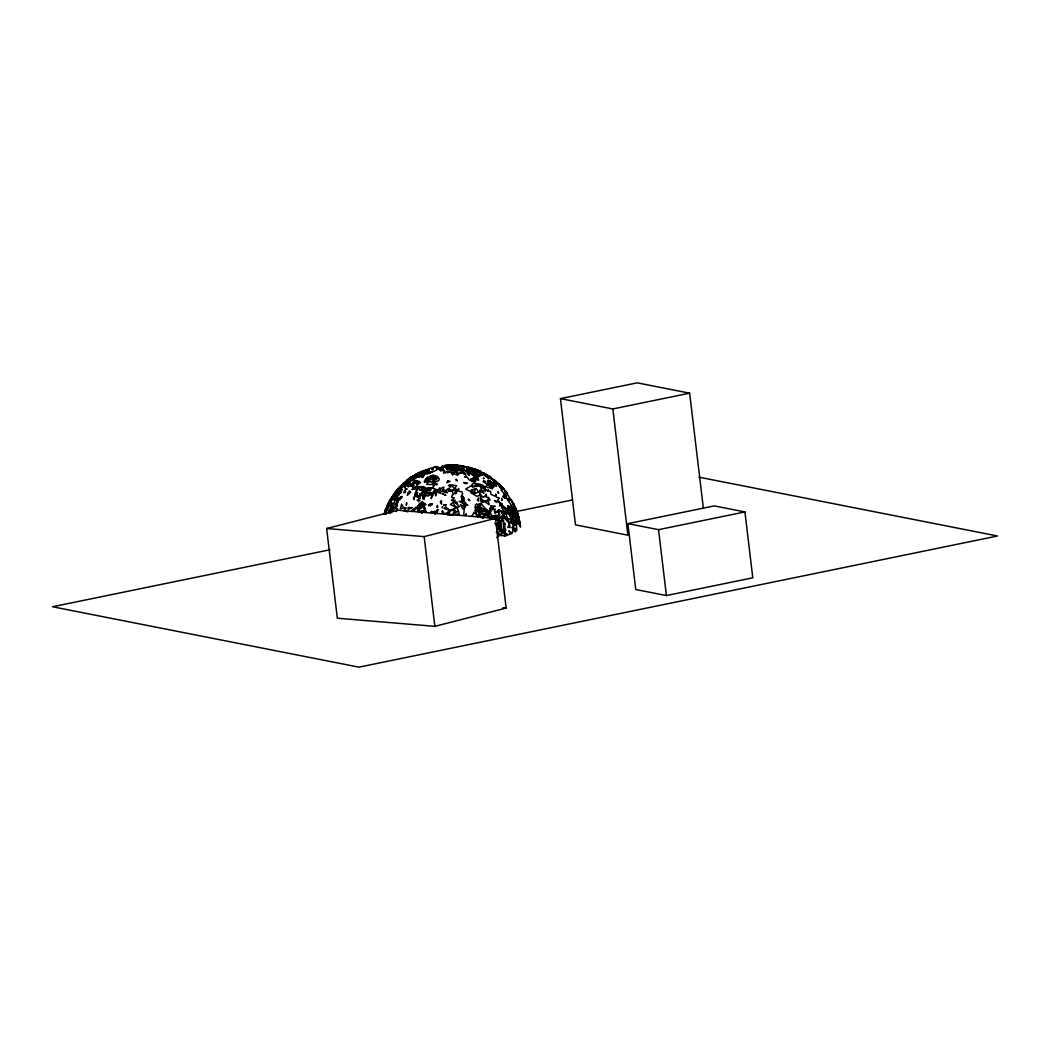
<?xml version="1.0" encoding="UTF-8"?>
<svg xmlns="http://www.w3.org/2000/svg" width="1050" height="1050" viewBox="0 0 1050 1050"><rect width="100%" height="100%" fill="white"/><g stroke="black" fill="none" stroke-linecap="round" stroke-linejoin="round"><path stroke-width="1.5" d="M497.621 526.391L496.322 525.604L498.881 525.774L497.542 529.095L501.322 527.94L500.929 529.069L502.386 529.148L503.147 531.549L501.034 535.553L502.031 530.289L498.881 525.774L497.621 526.391L496.899 524.829L498.173 521.522L501.296 521.404L501.506 518.582L502.753 520.957L502.976 518.543L499.393 517.571L498.12 520.17L499.327 523.845L497.608 525.171L497.542 529.095L499.616 530.381L500.561 528.032L499.931 523.871L503.147 517.492L507.452 520.551L509.381 523.806L510.103 527.494L507.833 527.441L510.562 521.889L508.607 522.769L508.462 518.582L511.298 519.199L510.969 521.574L511.087 519.422L511.494 520.839L512.361 518.018L513.253 524.226L512.164 523.491L512.295 522.06L511.468 522.808L513.188 522.401L514.277 519.75L516.337 524.147L516.823 530.197L515.169 531.917L512.977 529.62L512.242 527.664L513.03 526.837L513.542 530.329L513.896 529.397L512.242 527.664L513.909 523.372L513.371 524.501L515.524 525.315L514.277 524.134L512.072 533.439L505.129 535.881L501.034 535.553L497.293 531.221L496.23 532.481M418.792 497.214L418.464 495.849M420.486 493.697L420.302 496.086L421.024 495.587L420.486 493.697L419.567 493.854M426.09 511.98L423.57 511.573L425.276 509.381L425.88 511.087L422.008 510.773L418.504 512.387M430.238 506.126L430.539 503.685L428.413 505.851M416.653 487.515L416.994 484.956L419.606 481.399L415.551 480.795L412.808 483.066L413.241 483.761L420.407 482.633L417.624 484.746L417.821 483.958M486.636 474.836L491.242 477.606L488.027 475.624M414.632 476.306L425.381 470.374L426.379 470.492L421.339 472.526L426.943 470.282L422.638 473.694L425.184 473.104L422.415 474.311L428.19 471.135L425.184 473.104L418.005 474.994L419.751 475.427L411.639 479.233L405.707 485.953L401.822 486.701L398.895 489.011L402.714 484.601L401.822 486.701L397.819 489.129L393.488 494.891L400.562 486.36L394.406 494.064L400.208 488.591L398.226 490.206L397.346 492.936L397.766 491.282L407.61 480.677L404.25 483.433L407.649 480.454L399.328 487.384L409.277 478.446L419.423 472.408L416.64 474.18L421.181 472.133L425.25 471.647M421.785 513.358L422.008 510.773L423.57 511.573M384.038 514.303L386.426 507.898L384.038 514.303L384.733 513.253M497.556 534.883L498.251 533.111L499.012 535.959L496.637 537.587M384.851 514.487L385.928 510.786L384.759 513.896M416.548 475.217L416.784 476.831L414.317 479.141L417.611 476.477L419.291 477.396L423.019 472.973L421.523 473.563L419.685 475.046L423.99 474.731L421.693 474.259L423.36 472.329M476.28 512.82L476.976 510.956L475.532 509.578L475.309 505.339L476.595 503.79L478.905 506.1L479.181 508.148L475.151 507.426L478.905 506.1L481.504 503.37L480.27 496.886L484.116 496.913L480.27 495.705L479.496 492.306L480.099 489.956L484.037 493.185L479.968 491.111L485.415 490.783L484.942 489.064L487.436 490.836L488.381 489.667L487.935 491.098L490.56 491.295L490.862 494.222L494.406 495.967L495.495 495.639L495.849 494.012L496.283 497.188L499.485 498.002L497.792 499.748L500.22 503.567L507.413 509.723L507.898 505.614L511.022 508.029L510.221 506.061L512.137 511.416L511.521 514.395L509.67 507.504L507.898 505.614L509.132 510.667L508.266 513.122L507.819 512.256L509.447 508.174L511.166 508.266L514.421 517.086L513.214 517.611L513.135 520.144L510.864 517.466L510.431 518.175M390.206 513.424L392.739 507.623L390.967 507.465L389.274 509.867L388.474 512.964L389.051 512.584M481.123 517.729L483.026 516.863L482.357 517.584L483.066 518.136L484.116 515.458L485.389 515.248L486.294 511.613L485.336 509.276L480.874 508.003L480.585 506.586L478.879 508.134L478.8 515.944L483.026 516.863L484.116 515.458L480.48 512.584L480.861 508.148L485.336 509.276L481.464 511.153L484.509 515.196L485.796 511.166L487.646 510.09L487.148 515.616L488.119 517.453L489.838 516.403L492.371 517.178L493.093 518.595M421.299 508.305L421.956 506.651L426.116 504.473M447.891 490.284L449.033 488.079L450.411 489.969M385.849 512.676L395.273 492.66L393.514 496.86L391.492 499.616L391.702 497.674L389.025 502.884L387.056 508.515L389.077 505.641L386.728 510.261L386.177 514.369M502.845 514.211L503.777 512.492L501.926 513.017M471.896 516.456L474.154 512.033L477.921 517.033L478.236 515.55L476.569 514.854L476.319 511.547L474.876 510.313L479.325 508.279L479.863 510.248L478.774 512.033L480.861 508.148L481.464 511.153L485.796 511.166L485.389 515.248L483.066 518.136M396.165 502.661L397.373 500.627L400.208 499.564L400.142 497.411L401.166 497.293M424.187 491.111L425.46 489.024L427.166 488.617L428.242 490.547L430.539 490.324L431.878 487.804L437.154 489.864L437.863 491.019M455.149 466.659L450.778 466.082L441.197 467.171L443.166 468.733L440.462 469.206L440.226 470.597L444.833 470.728L443.494 473.13L449.663 471.647L447.562 472.841L446.289 471.424L449.663 471.647L452.34 473.917L455.254 471.043L460.018 470.479L460.688 469.402L463.26 469.717M425.696 492.804L428.006 487.646L431.878 487.804L427.757 489.733L423.675 489.576L422.494 490.822M493.211 482.541L491.807 484.417L493.001 486.491L486.714 483.591L487.896 483.473M479.666 511.153L478.459 512.833L480.362 511.481L480.467 509.027L481.359 509.289L479.955 507.242L481.163 503.659L489.877 513.765M428.964 469.809L429.489 469.087L422.113 471.122L412.86 476.398M410.498 478.538L412.046 477.422M427.074 471.03L428.977 470.886M397.071 489.891L395.01 492.45L396.113 491.348M410.917 486.504L411.652 485.586M428.597 470.977L425.421 472.933M392.949 509.933L394.511 508.148L395.548 508.83L397.123 506.074L396.257 505.024L397.176 500.706L402.006 496.361L401.415 498.304L401.467 496.926L398.724 498.212L397.976 502.569L394.839 507.137L392.503 507.347L394.039 504.853L394.826 499.708L401.402 492.083L398.58 493.29L396.834 495.758L398.016 499.262L396.428 500.154L396.113 499.433L394.223 500.049L396.217 495.613L394.984 496.821L395.496 495.311L401.441 488.893L399.105 490.363L398.002 492.66L402.308 489.234L400.05 492.87L399.407 490.166L406.192 482.764L402.229 486.833L402.268 486.137L403.581 485.389L403.856 486.281L407.925 483.118L407.833 484.247L409.618 483.302L410.274 481.688L408.489 482.121L412.191 480.375L414.435 481.373L416.824 480.519L411.639 486.229L411.285 483.998L408.319 486.833M419.081 503.002L421.746 505.024L421.864 502.32L419.37 506.901L419.79 508.056L421.956 506.651L417.966 506.953L420.367 504.158L421.746 505.024L424.423 504.407L423.478 505.929L423.964 508.896L425.027 507.859M423.019 472.973L421.693 474.259L424.042 473.931M390.666 512.229L392.136 509.447L390.075 510.3L391.637 512.584M457.944 469.665L458.85 469.376L453.967 469.311M518.385 522.887L520.577 527.1L518.543 516.469L520.288 524.488L519.842 522.244L520.17 524.226L519.054 522.979L519.356 524.974L515.642 513.555L517.834 516.049L518.582 521.574L517.046 513.988L516.797 515.353L513.726 504.381L511.166 499.8L516.442 511.941L512.558 502.136L514.028 504.551L514.29 505.312L505.496 490.954L494.721 480.204L504.144 489.313L498.763 484.221L501.887 487.2L499.262 485.008L502.688 489.851L500.916 490.074L506.559 496.072L504.866 492.949L505.404 494.773L504 494.812L512.859 507.321L514.579 512.899L513.306 507.741L515.602 510.549L515.34 513.936L517.191 520.419L516.403 516.482L514.303 514.736L517.44 523.53L519.067 524.212L518.385 522.887L517.44 523.53L517.23 517.23L518.687 518.857C513.568 499.301 520.774 526.037 518.267 516.167L517.624 515.957C514.841 507.294 519.514 522.178 518.057 521.64M508.436 520.813L507.15 521.259L506.415 519.881M414.921 475.689L421.326 471.726L425.46 471.135L424.279 471.699M397.596 505.076L396.493 505.759L397.136 503.357L395.561 503.685M494.301 482.475L495.705 482.396L487.161 475.492L491.413 478.327L496.729 484.168L494.681 484.995L491.452 482.081L493.553 487.279L490.337 488.014L487.016 487.331L486.478 485.887L483.394 487.712L483.341 485.625L480.546 484.312L473.406 483.354L471.608 484.982L471.896 486.294L470.912 485.992L465.649 489.051L474.679 493.605L481.963 490.508L479.522 484.956L477.803 486.321L477.96 484.234L476.871 485.966L472.434 485.966L472.474 487.121L477.067 486.229L473.917 481.491L469.271 480.008L467.106 477.146L464.572 477.159L466.016 475.821L464.822 473.983L461.042 472.342L463.785 471.489L460.753 473.117L457.682 473.366L459.047 473.878L457.157 473.773L457.774 475.204L453.377 473.392L452.537 475.125L451.487 469.77L447.248 469.494L447.51 468.654L445.358 467.604L452.484 466.528L450.056 467.394L446.946 466.699L449.479 466.226L458.574 465.964L454.02 465.426L459.336 465.938L467.854 467.709L466.948 468.339L477.697 471.817L474.784 472.618L472.198 470.741L467.959 469.954L467.224 468.431L472.526 469.101M455.123 466.239L451.907 466.502L449.531 465.452L441.683 466.266L444.176 466.817L447.615 465.531L444.977 465.386L448.665 465.071L459.113 465.321L471.174 468.038C459.034 466.909 473.681 469.573 468.3 467.171L481.123 471.804L471.529 468.09L478.065 470.374L474.994 469.114L478.524 471.398L470.623 468.589L471.66 469.901M446.079 467.631L448.127 466.594M423.964 508.896L425.211 508.344M416.981 476.267L414.186 477.015L416.784 476.831L413.752 479.089L415.446 477.173L411.456 479.141L412.361 478.131L411.101 478.524M475.571 472.303L474.784 472.618L480.742 475.532L474.521 473.235L478.944 475.755L476.739 474.469L475.571 472.303L476.346 471.371C475.545 470.413 469.087 468.72 470.072 470.544L475.506 472.198M500.194 521.036L503.738 520.708M410.353 484.772L415.616 482.186L417.191 483.092L417.283 485.796L415.459 487.016L416.574 487.738L423.465 486.491L426.707 488.381L425.683 490.468L423.754 488.841L422.205 491.072L421.562 490.455L423.347 488.723L422.428 490.691L424.397 491.059L420.079 494.353L418.176 501.06L420.276 498.12L418.517 496.072L416.719 496.86L419.383 497.28L419.619 495.902L418.517 496.072L420.801 494.97L423.557 491.242L423.754 488.841L425.539 488.316L425.683 490.468L427.901 490.639L424.476 493.382L424.581 496.296L429.004 494.878L433.059 495.036L431.077 498.632L432.036 494.366L434.608 492.634L435.041 489.707L437.273 490.783L439.845 487.764L440.541 490.783L441.788 491.531L437.732 492.358L440.501 493.382L439.661 491.584L441.538 488.04L443.835 487.029L442.759 491.558L444.242 491.413L443.126 489.523L445.922 490.717L447.523 492.739L444.189 492.227L447.641 488.919L452.222 490.402L448.809 491.334L452.143 490.573L453.272 494.681L452.143 495.075L451.592 497.241L454.348 497.858L451.369 500.364L455.214 500.299L454.768 502.044L459.414 506.481L456.973 507.767L458.561 510.983L455.713 511.757L452.839 514.802L447.458 514.92L451.605 509.394L454.44 510.248L455.713 511.757L458.666 511.77L459.257 514.251L455.385 514.198M451.802 490.389L453.849 489.628L456.606 485.678L450.975 484.733L454.571 488.526L457.656 489.877L458.653 488.499L459.008 491.361L461.882 491.767L462.669 494.091L461.672 495.246L464.336 498.264L461.672 498.606L461.633 499.551L464.546 500.049L463.851 501.06L459.165 501.467L465.754 504.446L465.911 503.436L463.234 500.141L461.698 501.349L464.572 505.614L463.759 514.329M412.729 489.3L415.498 488.368L414.54 487.738M411.705 511.547L416.43 508.607L415.8 507.308L411.849 510.497L414.173 511.258M456.094 465.701L456.842 465.478L453.377 465.137L458.876 466.344L456.304 466.174M476.923 473.012L474.495 473.655L472.723 472.408M422.769 497.713L424.646 497.214L422.546 495.718M326.629 528.518L397.924 510.221L495.442 518.346L506.139 608.055L434.858 626.338L337.326 618.214L326.629 528.518L424.161 536.629L495.442 518.346M470.413 473.498L469.836 471.555M560.438 398.619L612.832 408.949L627.887 535.185L575.479 524.856L560.438 398.619L637.232 382.843L689.64 393.173L703.342 508.082M612.832 408.949L689.64 393.173M330.041 549.754L52.5 606.756L358.982 667.157L997.5 535.999L699.038 477.186M490.481 516.797L500.102 514.815M504.919 513.896L505.877 514.316L504.696 507.531L502.254 508.134L502.163 503.541L500.22 503.567L498.212 501.572L500.22 503.567L499.551 505.903L502.32 505.719L502.254 508.134L504.919 513.896L572.303 499.984M627.887 523.635L714.276 505.89L744.922 511.928L752.784 577.815L666.396 595.56L635.749 589.509L627.887 523.635L658.547 529.673L744.922 511.928M488.158 480.467L489.274 480.388L490.442 481.53L488.158 480.467L488.539 481.399L492.673 484.286L488.355 481.792M461.961 467.486L464.809 467.526L462.131 467.197M460.018 470.479L464.166 470.636M460.202 472.408L463.851 472.592L465.833 473.747L464.166 474.114L463.851 472.592M502.898 607.779L506.139 608.055M427.363 495.744L428.754 495.863M478.524 476.884L474.784 474.744L479.85 476.031M465.373 470.873L467.788 471.345L466.305 471.739L469.048 472.92M405.51 511.271L407.925 511.809M417.034 500.076L420.066 500.784M494.274 482.278L495.928 482.672L495.442 484.916L493.526 482.738M422.231 494.261L423.544 494.589M488.106 516.206L490.547 517.164L493.185 515.471L495.731 517.768L494.563 519.212L492.292 516.574L492.332 518.569M494.642 483.945L492.923 482.37M494.668 523.346L496.899 524.829M489.602 477.684L491.374 478.984M474.626 473.76L477.146 475.624M421.339 512.164L422.152 512.859M502.661 487.659L501.48 486.373M455.254 471.043L458.299 474.442M483.604 480.362L485.218 482.724M487.909 480.401L488.539 481.399M412.283 485.901L413.162 487.554M518.464 519.448L518.083 517.519L519.041 521.574M497.096 520.367L496.558 518.175L498.173 518.057L497.28 516.128L498.934 517.151L499.262 520.222M658.547 529.673L666.396 595.56M424.161 536.629L434.858 626.338M436.774 469.114L436.774 469.914L429.949 473.156L423.517 474.442L419.816 473.839L430.027 468.366L437.325 466.686L440.908 468.379L438.296 469.298L436.341 468.458L437.902 468.654L436.774 469.114M489.838 516.403L489.838 518.096L492.371 517.178L490.757 513.647L486.294 511.613L489.011 514.539L487.148 515.616L489.838 516.403M494.917 509.119L494.865 512.899L498.527 511.757L499.327 509.827L502.924 511.849L503.252 516.981L505.523 517.191L499.327 509.827L498.383 509.723L499.314 515.812L497.91 510.628L494.865 512.899L494.025 509.276L494.917 509.119M515.419 518.857L517.033 523.346L514.723 521.837L515.721 521.023L515.721 518.254L515.419 518.857M513.253 514.841L513.214 517.611L513.253 514.841M445.673 495.311L442.273 493.526L445.673 495.311M505.116 528.714L505.129 535.881L506.901 533.649L505.706 533.282L505.129 535.881L503.147 531.549L499.879 531.352L501.401 531.589L503.514 529.948L505.011 531.366L505.89 530.079L503.514 525.367L505.234 526.234L503.265 526.286L503.869 528.846L505.116 528.714M392.936 499.629L393.553 498.264L392.936 499.629M474.889 489.562L474.679 493.605L471.529 489.877L476.123 488.631L480.966 494.786L476.805 496.335L470.964 492.712L471.529 489.877L474.889 489.562M465.977 504.499L465.911 505.391L467.933 505.129L465.977 504.499M442.417 506.835L442.339 507.649L442.417 506.835M433.361 484.024L433.072 487.134L435.592 483.879L433.361 484.024M480.48 512.584L480.178 515.694L479.102 514.001L480.48 512.584M502.766 515.563L502.451 518.831L500.22 517.007L502.766 515.563M506.546 515.97L506.835 520.275L505.733 518.438L506.376 517.558L508.239 520.183L506.546 515.97M461.567 496.781L461.462 497.634L462.998 496.768L461.147 496.164L461.567 496.781M520.012 523.582L519.894 524.567L520.012 523.582M484.942 486.504L485.415 490.783L481.504 486.098L480.349 486.465L482.514 487.764L484.942 486.504M406.639 502.806L406.337 505.102L406.639 502.806M416.194 474.167L414.461 475.322L416.194 474.167M498.159 491.715L498.566 493.369L498.159 491.715M393.999 495.941L393.829 497.07L395.535 494.169L390.692 499.787L390.233 503.606L390.692 501.217L390.009 502.044L392.083 498.304L392.976 499.091L393.999 495.941M389.156 502.031L389.025 502.884L390.626 499.393L389.156 502.031M438.821 478.38L439.018 479.824C438.677 483.84 417.204 479.706 435.369 482.16L431.353 484.509L426.667 484.391L431.812 477.225L435.054 475.899L437.824 476.569L432.928 481.832L432.836 478.564L435.054 475.899L433.269 474.967L428.518 477.658L427.271 477.212L428.111 477.881L425.893 478.511L428.256 479.181L427.678 478.524L425.171 479.758L424.344 481.53L424.476 482.357L428.663 481.543L427.941 479.771L430.553 478.787L436.551 479.587L437.273 477.409L438.821 478.38M404.749 507.911L404.224 511.271L406.206 507.872L404.749 507.911M404.696 486.662L404.486 487.974L405.707 485.953L404.696 486.662M510.654 515.248L510.405 516.797L508.279 513.293L511.219 515.918L510.996 516.718L510.654 515.248M424.279 496.702L423.938 498.789L424.279 496.702L420.801 494.97L424.239 494.799L429.096 492.791L425.736 492.201L423.045 495.81L423.321 497.661L424.279 496.702M416.574 487.738L415.8 492.319L419.068 487.699L419.908 490.429L422.861 487.2L420.367 486.413L416.574 487.738M405.523 491.308L405.274 492.712L403.712 492.568L404.604 490.77L405.523 491.308M482.291 513.069L481.294 514.382L480.362 511.481L482.291 513.069M507.57 511.416L507.084 513.923L505.733 508.148L507.57 511.416M467.959 473.025L467.723 474.167L469.468 475.492L467.959 473.025M435.264 513.122L435.028 514.277L435.711 512.951L434.871 511.127L435.264 513.122M398.081 489.484L393.514 496.86L397.766 491.282L395.706 493.421L398.081 489.484M408.345 507.465L407.925 509.512L412.492 507.675L408.345 507.465M509.88 500.614L508.134 498.488L509.88 500.614M437.902 509.565L437.246 512.387L436.577 510.234L437.902 509.565M496.611 515.655L496.296 517.02L494.996 515.261L496.611 515.655M407.859 493.093L407.334 495.311L409.487 493.251L407.859 493.093M436.603 492.043L435.697 495.836L435.238 492.266L436.603 492.043M455.91 467.001L453.429 467.631L454.965 467.959L455.91 467.001M437.404 505.496L436.931 507.452L437.784 507.308L437.404 505.496M432.062 503.856L431.773 504.945L428.767 504.827L432.062 503.856M479.561 503.593L478.905 506.1L478.511 504.381L479.561 503.593M420.643 505.536L419.895 508.305L423.071 506.835L425.263 503.593L423.491 507.006L425.276 509.381L423.491 507.006L420.643 505.536L417.27 506.271L418.071 510.956L419.698 511.35L419.331 510.313L418.071 510.956L419.987 508.948L417.848 508.791L419.567 505.956L418.373 505.299L422.376 501.624L423.911 503.042L420.643 505.536M391.676 503.475L391.217 505.168L393.146 503.147L391.676 503.475M494.681 484.995L494.327 486.281L493.041 485.651L487.41 481.425L487.83 480.519L490.101 483.433L494.681 484.995M466.148 514.001L465.084 515.379L466.148 514.001M391.965 496.794L391.702 497.674L392.858 495.692L391.965 496.794M401.586 504.341L400.286 508.817L403.777 507.872L401.586 504.341M389.353 510.864L389.117 511.652L389.353 510.864M392.424 496.453L391.335 498.264L392.424 496.453M415.288 493.054L414.684 494.917L415.406 495.889L413.858 497.844L413.962 499.551L413.477 497.739L417.585 494.524L414.684 494.917L417.69 492.581L415.288 493.054M490.508 509.276L487.974 512.479L491.177 511.809L490.035 508.187L493.119 508.016L492.306 509.827L490.035 508.187L490.508 509.276M436.971 483.971L436.708 484.706L436.971 483.971M454.44 510.248L452.839 514.802L443.323 513.555L445.62 513.581L450.069 510.536L454.44 510.248L455.385 506.113L457.262 507.465L453.39 508.633L454.44 510.248M385.744 508.725L385.166 510.352L385.744 508.725M386.426 507.898L385.796 509.67L386.426 507.898M435.212 477.212L434.372 479.535L434.319 477.015L435.212 477.212M423.833 475.256L422.966 477.566L421.168 476.923L423.833 475.256M429.975 492.161L429.279 493.854L432.731 492.817L434.674 489.576L435.225 492.45L433.702 493.723L429.975 492.161M391.571 504.853L390.416 507.557L391.847 506.074L391.571 504.853M386.82 506.192L386.531 506.848L389.944 500.115L386.82 506.192M401.664 485.691L400.89 487.449L400.037 487.476L401.664 485.691L399.604 487.62L401.664 485.691M397.556 508.817L396.283 511.494L397.556 508.817M409.762 485.205L409.185 486.373L407.124 485.559L409.762 485.205M393.855 494.799L393.238 495.81L394.813 493.224L392.989 495.482L393.855 494.799M514.618 520.656L513.778 519.356L514.618 520.656M416.627 476.044L414.409 476.936L417.742 475.086L415.708 475.952L416.627 476.044M447.943 480.677L446.775 482.751L450.03 481.373L447.943 480.677M485.94 494.301L484.89 496.164L487.226 497.648L485.94 494.301M442.549 510.891L441.853 512.046L443.638 513.227L442.549 510.891M393.133 507.216L392.083 508.909L392.976 509.709L394.511 508.148L393.133 507.216M413.897 485.835L412.689 487.764L412.611 485.861L413.897 485.835M478.511 498.199L477.33 500.089L478.616 501.086L478.511 498.199M409.198 482.121L407.833 484.247L410.274 481.688L409.198 482.121M475.256 477.947L473.655 479.535L470.873 479.233L472.316 481.635L473.668 480.861L470.873 479.233L471.608 478.629L475.808 481.359L473.13 477.776L477.737 476.227L473.799 473.878L477.566 477.461L473.55 477.566L474.561 479.036L478.682 480.309L478.288 478.721L475.256 477.947M473.445 471.332L475.387 472.329L473.445 471.332M410.143 491.531L409.474 492.516L410.734 492.66L408.975 491.111L410.143 491.531M456.435 492.608L455.477 493.986L454.466 493.08L456.435 492.608M510.746 532.442L509.801 533.781L508.961 530.775L510.746 532.442M398.108 489.379L396.926 490.731L398.108 489.379M487.764 499.682L485.73 502.399L489.208 504.617L487.764 499.682M421.995 487.226L421.457 487.935L423.268 487.239L421.995 487.226M514.881 528.334L514.264 529.121L515.169 530.014L514.881 528.334M481.491 499.223L480.585 500.312L485.31 501.611L481.491 499.223M407.676 481.189L406.836 482.199L407.676 481.189M478.774 508.817L476.713 511.245L476.254 510.313L478.774 508.817M497.241 501.467L496.387 502.464L494.563 500.443L497.241 501.467M403.174 483.696L402.544 484.431L404.578 482.357L403.174 483.696M458.443 469.061L457.367 470.256L460.609 469.901L458.443 469.061M406.626 480.533L409.172 478.564L406.626 480.533M406.337 488.683L405.208 489.904L407.203 488.985L406.337 488.683M501.336 486.531L491.676 478.288L501.336 486.531M406.547 481.044L405.983 481.596L406.547 481.044M430.684 475.637L428.518 477.658L431.812 477.225L430.684 475.637M455.057 470.754L454.138 471.621L457.078 472.054L451.723 469.744L457.511 468.129L461.711 468.471L460.005 469.074L457.17 467.683L459.795 467.998L451.776 468.523L453.075 467.919L455.595 468.759L456.238 470.334L453.967 470.82L455.057 470.754M432.587 471.279L429.411 472.618L429.949 473.156L425.854 473.183L429.148 471.174L426.943 472.973L427.258 473.681L432.587 471.279M411.167 478.144L409.71 479.456L411.941 478.039L411.167 478.144M441.42 500.758L440.304 501.703L441.525 504.105L441.42 500.758M468.523 470.833L466.042 471.384L465.675 470.177L470.518 471.306L468.523 470.833M454.387 470.151L450.555 469.967L454.387 470.151M453.364 501.992L450.384 504.499L454.716 506.454L453.364 501.992M434.083 512.085L432.534 513.358L430.959 511.494L434.083 512.085M463.956 469.324L462.276 470.676L460.583 469.665L463.956 469.324M416.404 474.863L413.49 476.542L416.404 474.863M411.731 476.923L410.931 477.553L411.731 476.923M487.2 484.181L492.542 488.933L491.676 487.148L487.2 484.181M483.656 473.642L487.515 475.965L483.656 473.642M465.426 507.176L462.866 509.066L460.464 504.617L465.426 507.176M412.794 476.109L411.39 477.002L412.794 476.109M411.889 476.621L409.277 478.446L411.889 476.621M414.369 487.843L411.889 489.549L414.645 488.683L414.369 487.843M445.922 507.124L444.032 508.41L450.069 510.536L445.922 507.124M450.975 468.208L447.248 469.494L451.08 469.127L449.059 467.736L450.975 468.208M456.369 479.417L455.661 479.837L457.433 480.9L456.369 479.417M474.272 469.849L476.897 471.201L474.272 469.849M434.398 466.896L436.157 466.541L434.372 466.843M455.136 464.953L449.4 465.006L457.485 465.163L455.136 464.953M415.551 481.228L414.33 481.792L415.616 482.186L415.551 481.228M443.297 468.773L440.672 469.402L443.297 468.773M485.559 501.099L482.619 502.373L482.134 501.322L485.559 501.099M494.878 506.297L492.909 507.15L490.613 505.811L494.878 506.297M426.877 480.467L425.801 480.926L427.192 481.281L426.877 480.467M446.053 504.84L443.966 505.733L443.467 504.866L446.053 504.84M442.929 469.468L440.226 470.597L443.704 469.586L442.929 469.468M457.341 491.308L453.849 489.628L454.007 490.704L457.341 491.308M484.719 481.163L482.961 481.766L485.126 481.871L484.719 481.163M423.386 498.592L422.743 498.816L424.056 499.091L423.386 498.592M514.566 505.509L513.896 504.171L514.447 505.549M449.558 485.113L448.468 485.467L450.817 487.095L449.558 485.113M501.099 523.53L499.931 523.871L501.322 527.848L501.099 523.53M450.857 468.444L451.513 468.694L450.857 468.444M433.007 469.087L431.629 469.429L433.007 469.087M467.434 483.367L465.242 483.643L463.68 482.475L467.434 483.367M470.033 471.634L467.617 471.923L472.041 474.049L470.033 471.634M501.559 498.422L501.9 500.062L501.559 498.422M506.835 498.212L503.409 495.337L503.882 497.477L506.835 498.212M475.702 469.993L472.5 468.694L475.702 469.993M505.247 490.862L506.612 492.726L505.247 490.862M493.041 485.651L491.164 485.743L493.487 487.239L493.041 485.651M469.757 471.03L466.896 469.822L469.114 469.98L466.896 469.822L469.757 471.03M505.286 524.396L503.396 524.37L503.134 521.22L505.286 524.396M472.106 474.062L471.24 474.036L474.928 476.542L472.106 474.062M462.984 466.2L461.239 466.134L465.124 466.777L462.984 466.2M469.022 499.406L468.169 499.367L469.822 500.692L469.022 499.406M481.32 473.563L479.128 472.5L481.32 473.563M477.409 470.571L475.886 470.19L477.409 470.571M456.921 502.267L454.768 502.044L457.17 503.501L456.921 502.267M491.846 482.803L489.786 482.541L489.064 480.519L491.846 482.803M484.063 478.459L483.367 478.262L484.063 478.459M481.281 472.303L479.22 471.214L484.864 474.127L479.811 471.332L481.281 472.303M479.023 470.807L476.188 469.652L480.217 471.358L478.406 470.466L479.023 470.807M482.226 474.981L480.309 473.484L482.226 474.981M486.255 476.503L483.998 475.007L488.723 478.223L486.255 476.503M486.596 483.84L485.1 482.672L486.596 483.84M487.239 474.981L482.987 472.658L487.239 474.981M489.864 499.905L488.512 499.104L488.486 497.319L489.864 499.905M502.097 489.156L499.223 486.189L502.097 489.156M505.076 498.291L503.134 496.742L505.076 498.291M509.25 513.634L508.213 511.928L509.25 513.634M506.914 493.303L504.84 490.691L506.914 493.303M496.506 486.347L494.511 483.512L496.506 486.347M515.484 507.649L514.894 506.861L516.705 511.009L515.484 507.649M515.169 509.919L515.366 510.864L515.169 509.919M516.666 510.536L516.967 511.376L516.666 510.536M517.637 513.371L516.981 511.691L518.031 515.012L517.637 513.371M518.424 516.981L519.33 520.997L518.424 516.981M518.687 517.086L517.256 512.177L518.687 517.086"/></g></svg>
